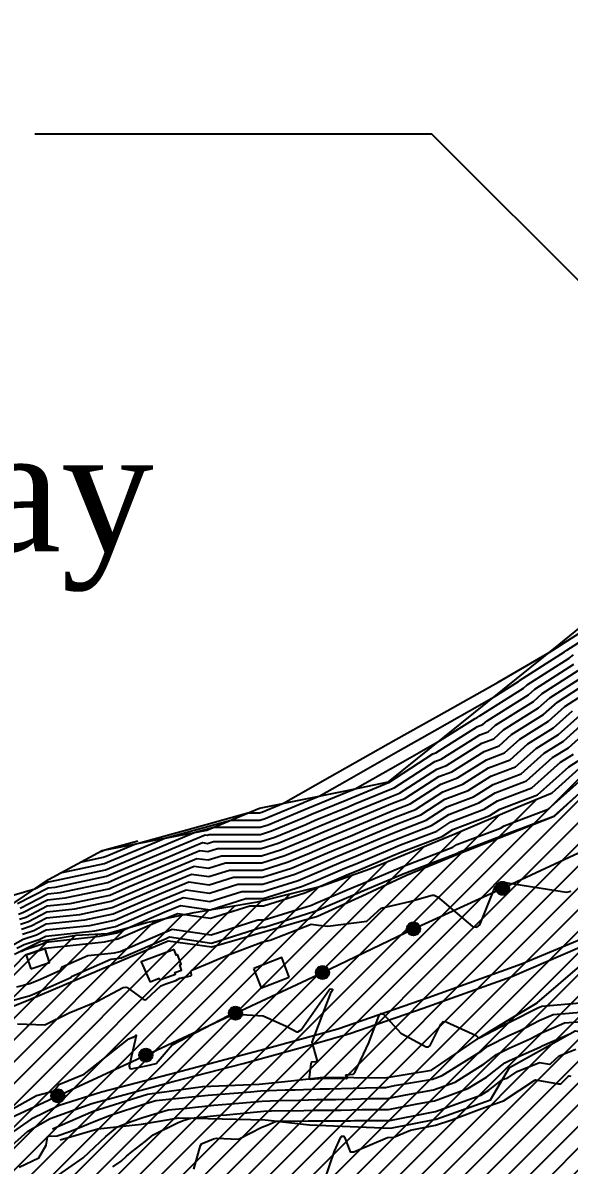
# Model space of a CAD drawing. Extents: x 13365 to 36625, y 86498 to 171760.
# Drawn here: x 16893 to 17115.6, y 88989.8 to 89455.2 of the extents above; entities that cross this region are included whole.
import ezdxf

# ---------------------------------------------------------------- set-up
doc = ezdxf.new("R2010")
doc.units = 0
doc.header["$LTSCALE"] = 5
doc.header["$MEASUREMENT"] = 0
doc.linetypes.add('A_CONTINUOUS_LINE', pattern=[0])
doc.layers.get('0').update_dxf_attribs({"linetype": 'A_CONTINUOUS_LINE'})
for name, color, linetype in [('CONTOUR', 255, 'Continuous'), ('EXISTING BUILDING', 21, 'A_CONTINUOUS_LINE'), ('EXISTING ROAD', 25, 'A_CONTINUOUS_LINE'), ('RELIEF', 255, 'A_CONTINUOUS_LINE'), ('Residential', 51, 'Continuous'), ('TELECOM', 94, 'A_CONTINUOUS_LINE'), ('text', 7, 'Continuous')]:
    doc.layers.add(name, color=color, linetype=linetype)

# ---------------------------------------------------------------- blocks, each defined once
blk = doc.blocks.new('S038')
at = {"color": 0}
for p, q in [((-0.5, 0), (0, 0.5)), ((-0.5, 0), (-0.48, 0.13)), ((-0.48, -0.13), (-0.5, 0)), ((0, -0.5), (-0.5, 0)), ((-0.5, 0), (0.5, 0)), ((-0.48, -0.13), (0.13, 0.48)), ((-0.48, 0.13), (-0.43, 0.25)), ((0.13, -0.48), (-0.48, 0.13)), ((-0.48, 0.13), (0.48, 0.13)), ((0.25, 0.43), (-0.43, -0.25)), ((-0.43, 0.25), (-0.35, 0.35)), ((0.43, 0.25), (-0.43, 0.25)), ((-0.43, 0.25), (0.25, -0.43)), ((-0.35, 0.35), (-0.25, 0.43)), ((-0.35, -0.35), (0.35, 0.35)), ((0.35, -0.35), (-0.35, 0.35)), ((-0.35, 0.35), (0.35, 0.35)), ((-0.35, -0.35), (-0.35, 0.35)), ((-0.25, 0.43), (-0.13, 0.48)), ((0.43, -0.25), (-0.25, 0.43)), ((-0.25, 0.43), (-0.25, -0.43)), ((-0.25, -0.43), (0.43, 0.25)), ((-0.13, 0.48), (0, 0.5)), ((-0.13, -0.48), (-0.13, 0.48)), ((-0.13, 0.48), (0.48, -0.13)), ((0.48, 0.13), (-0.13, -0.48)), ((0, 0.5), (0.13, 0.48)), ((0.5, 0), (0, 0.5)), ((0, 0.5), (0, -0.5)), ((0, -0.5), (0.5, 0)), ((0.13, 0.48), (0.25, 0.43)), ((0.13, 0.48), (0.13, -0.48)), ((0.25, 0.43), (0.35, 0.35)), ((0.25, -0.43), (0.25, 0.43)), ((0.35, 0.35), (0.43, 0.25)), ((0.35, 0.35), (0.35, -0.35)), ((0.43, 0.25), (0.48, 0.13)), ((0.48, 0.13), (0.5, 0)), ((0.5, 0), (0.48, -0.13)), ((-0.43, -0.25), (-0.48, -0.13)), ((0.48, -0.13), (-0.48, -0.13)), ((-0.35, -0.35), (-0.43, -0.25)), ((-0.43, -0.25), (0.43, -0.25)), ((-0.25, -0.43), (-0.35, -0.35)), ((0.35, -0.35), (-0.35, -0.35)), ((-0.13, -0.48), (-0.25, -0.43)), ((0, -0.5), (-0.13, -0.48)), ((0.13, -0.48), (0, -0.5)), ((0.25, -0.43), (0.13, -0.48)), ((0.35, -0.35), (0.25, -0.43)), ((0.43, -0.25), (0.35, -0.35)), ((0.48, -0.13), (0.43, -0.25))]:
    blk.add_line(p, q, dxfattribs=at)

msp = doc.modelspace()

# ---------------------------------------------------------------- hatches: boundary and pattern name
at = {"layer": 'Residential', "linetype": 'Continuous'}
h = msp.add_hatch(dxfattribs=at)
h.set_pattern_fill('ANSI31', color=256, scale=50, style=0)
h.paths.add_polyline_path([(16630.08, 88699.64), (16636.79, 88709.37), (16649.55, 88719.1), (16661.64, 88727.82), (16677.76, 88742.25), (16688.84, 88752.65), (16696.23, 88764.39), (16701.94, 88775.8), (16706.64, 88784.85), (16708.99, 88796.26), (16706.77, 88807.64), (16706.77, 88816.38), (16711.14, 88821.3), (16720.98, 88823.48), (16733.01, 88825.67), (16745.86, 88825.94), (16758.44, 88826.76), (16770.2, 88828.95), (16775.12, 88834.96), (16779.49, 88842.33), (16781.2, 88847.63), (16783.39, 88858.01), (16783.94, 88871.12), (16786.67, 88882.86), (16792.69, 88889.69), (16804.72, 88898.7), (16813.47, 88906.9), (16830.85, 88927.16), (16842.89, 88943.31), (16854.23, 88954.99), (16866.95, 88968.04), (16878.64, 88981.43), (16886.55, 88992.43), (16887.08, 88995.26), (16885.83, 88998.09), (16882.37, 89000.6), (16877.35, 88999.97), (16871.39, 88998.71), (16865.11, 89000.28), (16856.94, 89003.42), (16846.59, 89008.44), (16835.6, 89012.51), (16824.92, 89017.22), (16812.68, 89020.35), (16802.01, 89022.23), (16791.65, 89021.92), (16780.97, 89020.98), (16773.13, 89023.17), (16764.65, 89026.62), (16757.12, 89033.52), (16748.01, 89040.74), (16745.5, 89046.01), (16748.14, 89050.4), (16755.22, 89054.05), (16767.92, 89062.87), (16776.21, 89059.56), (16785.6, 89052.94), (16809.9, 89049.08), (16841.94, 89052.39), (16857.96, 89055.11), (16870.02, 89060.42), (16882.8, 89067.87), (16889.54, 89075.67), (16900.18, 89080.98), (16914.73, 89083.46), (16927.5, 89084.17), (16943.83, 89088.78), (16962.72, 89092.76), (16988.62, 89097.01), (17014.52, 89103.39), (17034.39, 89110.48), (17068.97, 89124.81), (17094.87, 89135.8), (17108.71, 89141.47), (17119.71, 89151.39), (17133.9, 89163.09), (17148.45, 89174.43), (17162.29, 89184), (17177.97, 89193.32), (17191.46, 89202.89), (17199.62, 89212.11), (17209.2, 89224.87), (17218.78, 89237.27), (17224.81, 89243.3), (17235.81, 89246.13), (17251.77, 89251.1), (17268.24, 89259.11), (17283.14, 89268.68), (17298.75, 89279.31), (17322.88, 89295.62), (17338.85, 89305.9), (17351.62, 89313.69), (17366.88, 89321.85), (17376.24, 89330.89), (17386.34, 89346.58), (17395.32, 89366.76), (17407.11, 89389.75), (17417.21, 89411.61), (17425.09, 89428.62), (17428.46, 89447.68), (17430.7, 89469.54), (17436.31, 89481.87), (17444.17, 89489.16), (17456.51, 89491.4), (17464.93, 89490.84), (17468.86, 89488.6), (17472.79, 89482.43), (17476.15, 89468.42), (17479.52, 89457.77), (17482.32, 89447.12), (17484.57, 89437.59), (17489.62, 89426.38), (17493.55, 89407.32), (17496.35, 89392.18), (17498.04, 89380.41), (17497.47, 89357.99), (17498.04, 89344.54), (17497.47, 89325.48), (17491.88, 89313.93), (17489.35, 89302.53), (17491.88, 89284.16), (17495.69, 89274.02), (17496.32, 89260.71), (17500.13, 89251.84), (17506.47, 89242.34), (17512.18, 89226.5), (17514.72, 89208.76), (17519.79, 89189.75), (17521.06, 89172.65), (17519.79, 89163.78), (17514.08, 89151.11), (17512.2, 89138.81), (17511.56, 89125.51), (17505.86, 89114.74), (17503.32, 89103.33), (17498.25, 89089.39), (17493.81, 89078.62), (17488.73, 89072.29), (17477.32, 89066.59), (17470.98, 89056.45), (17464, 89046.95), (17457.66, 89036.81), (17450.68, 89033.01), (17443.7, 89033.64), (17438.39, 89036.68), (17430.24, 89041.56), (17423.32, 89046.85), (17413.95, 89052.55), (17405.8, 89056.21), (17398.06, 89057.84), (17391.95, 89057.84), (17381.76, 89055.4), (17373.61, 89052.55), (17363.84, 89047.26), (17356.1, 89043.19), (17347.13, 89037.9), (17325.7, 89022.65), (17312.17, 89011.71), (17296.71, 89003.99), (17277.38, 88996.91), (17259.34, 88990.47), (17237.43, 88980.17), (17221.33, 88969.23), (17205.87, 88958.29), (17191.05, 88946.71), (17174.94, 88931.26), (17161.95, 88916.91), (17148.42, 88902.75), (17131.67, 88889.23), (17113.63, 88869.92), (17087.22, 88850.61), (17066.6, 88837.74), (17060.01, 88833.61), (17047.77, 88823.32), (17030.09, 88812.35), (17020.8, 88807.05), (17010.52, 88801.41), (17002.56, 88798.1), (16996.26, 88797.44), (16991.61, 88799.1), (16988.63, 88803.07), (16987.63, 88809.37), (16983.98, 88813.34), (16977.02, 88815), (16967.07, 88813.67), (16956.45, 88810.69), (16950.15, 88806.05), (16939.54, 88800.75), (16932.9, 88795.78), (16925.27, 88791.14), (16916.65, 88788.49), (16904.59, 88787.48), (16891.32, 88787.15), (16878.39, 88785.49), (16865.12, 88781.51), (16853.51, 88778.53), (16841.57, 88776.87), (16826.98, 88776.21), (16817.36, 88774.88), (16808.65, 88771.19), (16799.69, 88767.88), (16791.4, 88764.9), (16784.1, 88763.24), (16778.79, 88758.93), (16772.49, 88751.97), (16766.19, 88746.01), (16759.83, 88740.61), (16752.2, 88735.31), (16747.23, 88731.01), (16744.24, 88727.03), (16740.59, 88721.73), (16737.61, 88716.09), (16731.64, 88712.45), (16722.35, 88708.14), (16716.38, 88706.15), (16705.43, 88705.82), (16691.5, 88707.15), (16680.22, 88706.48), (16670.27, 88703.5), (16655.94, 88698.5), (16644.66, 88695.19), (16637.69, 88693.86), (16633.38, 88694.52), (16629.4, 88696.84)])

# ---------------------------------------------------------------- linework, layer by layer
at = {"layer": 'CONTOUR', "color": 252, "linetype": 'A_CONTINUOUS_LINE'}
for points in [[(16916.39, 89113.21), (16925.74, 89115.19), (16926.92, 89115.7), (16938.66, 89120.61), (16967.65, 89128.58), (16984.7, 89133.27), (16989.47, 89133.27), (16990.29, 89133.53), (16999.18, 89137.2), (17018.07, 89147.92), (17044.98, 89163.18), (17065.86, 89174.87), (17086.74, 89186.55), (17107.41, 89198.6), (17111.91, 89201.47), (17112.06, 89201.58), (17130.39, 89213.33)], [(16891.21, 89092.07), (16893, 89092.67), (16903, 89097.86), (16910.19, 89098.62), (16928.01, 89102.39), (16934.55, 89105.22), (16948.12, 89110.89), (16965.05, 89117.97), (16968.32, 89117.49), (16972.25, 89118.74), (16990.09, 89118.73), (16997.06, 89120.92), (17008.61, 89125.69), (17013.66, 89127.84), (17025.93, 89132.9), (17029.99, 89134.62), (17043.11, 89140.02), (17046.48, 89141.32), (17061.7, 89151.13), (17065.65, 89152.63), (17080.06, 89161.7), (17084.85, 89163.52), (17088.85, 89167.09), (17103.11, 89176.05), (17107.73, 89180.19), (17121.15, 89188.76)], [(16888.77, 89079.45), (16893.15, 89081.77), (16898.56, 89083.57), (16902.42, 89085.58), (16920.23, 89087.46), (16930.29, 89089.59), (16942.18, 89094.73), (16949.87, 89097.95), (16959.46, 89101.96), (16969.04, 89100.56), (16980.51, 89104.2), (16990.7, 89104.2), (17003.83, 89108.31), (17010.5, 89111.07), (17021.2, 89115.61), (17028.19, 89118.49), (17038.44, 89122.84), (17045.81, 89125.88), (17057.32, 89130.3), (17065.76, 89135.74), (17076.64, 89139.88), (17084.58, 89144.88), (17095.98, 89149.19), (17105.48, 89157.68), (17113.25, 89162.56), (17123.12, 89171.4)], [(16890.45, 89062.37), (16895.82, 89063.79), (16900.11, 89065.58), (16908.29, 89069.18), (16909.02, 89070.55), (16919.41, 89075.16), (16930.27, 89076.31), (16932.56, 89076.79), (16949.81, 89084.25), (16951.62, 89085.01), (16953.88, 89085.96), (16969.75, 89083.63), (16988.76, 89089.66), (16991.32, 89089.66), (17010.6, 89095.7), (17012.39, 89096.44), (17028.73, 89103.37), (17030.45, 89104.08), (17046.9, 89111.06), (17048.51, 89111.73), (17068.16, 89119.29), (17069.82, 89120.36), (17087.63, 89127.12), (17089.11, 89128.05), (17107.11, 89134.86), (17122.11, 89148.27)], [(16905.88, 88984.63), (16917.49, 88992.73), (16926.77, 89001.49), (16929.13, 89003.32), (16931.54, 89005.4), (16937.17, 89007.59), (16941.83, 89009.13), (16952.17, 89012.32), (16959.6, 89013.04), (16970.83, 89014.17), (16980.95, 89014.97), (16990.46, 89015.89), (16997.04, 89016.17), (17005.66, 89016.22), (17012.79, 89016.5), (17020.33, 89016.5), (17027.23, 89016.71), (17034.47, 89016.94), (17041.43, 89016.95), (17049.03, 89018.47), (17060.32, 89020.4), (17069.11, 89023.62), (17080.91, 89030.98), (17085.95, 89034.81), (17091.12, 89037.49), (17099.68, 89041.27), (17104, 89043.49), (17113.72, 89047.73), (17120.83, 89048.33)]]:
    msp.add_lwpolyline(points, dxfattribs=at)
at = {"layer": 'CONTOUR', "color": 33, "linetype": 'A_CONTINUOUS_LINE'}
for points in [[(16908.31, 89108.84), (16926.2, 89112.63), (16928.44, 89113.6), (16946.72, 89121.24), (16950.89, 89122.99), (16977.71, 89130.36), (16989.59, 89130.36), (16991.65, 89131), (17007.1, 89137.4), (17007.63, 89137.62), (17013.79, 89140.16), (17022.14, 89144.9), (17045.93, 89158.39), (17060.86, 89166.87), (17085.08, 89180.61), (17095, 89186.83), (17095.42, 89187.21), (17113.75, 89198.93), (17114.72, 89199.6), (17131.88, 89210.61)], [(16885.2, 89098.61), (16897.81, 89102.35), (16903.34, 89105.23), (16904.17, 89105.31), (16926.65, 89110.07), (16929.97, 89111.5), (16947.07, 89118.66), (16963.12, 89125.37), (16970.72, 89127.46), (16989.72, 89127.45), (16993, 89128.48), (17007.48, 89134.47), (17009.14, 89135.17), (17024.58, 89141.55), (17024.91, 89141.69), (17028.4, 89143.13), (17046.87, 89153.6), (17054.5, 89157.93), (17062.75, 89162.61), (17077.34, 89171.8), (17078.17, 89172.11), (17078.87, 89172.73), (17097.02, 89184.14), (17098.5, 89185.46), (17115.6, 89196.39), (17117.38, 89197.63)], [(16890.78, 89096.31), (16903.23, 89102.77), (16906.18, 89103.08), (16927.1, 89107.51), (16931.49, 89109.41), (16947.42, 89116.07), (16967.28, 89124.37), (16968.04, 89124.26), (16968.95, 89124.55), (16989.84, 89124.55), (16994.35, 89125.96), (17007.86, 89131.55), (17010.64, 89132.73), (17025.03, 89138.67), (17026.6, 89139.33), (17042.03, 89145.68), (17042.14, 89145.73), (17060.07, 89157.29), (17061.25, 89157.73), (17078.25, 89168.44), (17080.4, 89169.25), (17082.19, 89170.85), (17099.05, 89181.44), (17101.58, 89183.7), (17117.45, 89193.84)], [(16891.89, 89094.49), (16903.11, 89100.31), (16908.19, 89100.85), (16927.56, 89104.95), (16933.02, 89107.31), (16947.77, 89113.48), (16966.16, 89121.17), (16968.18, 89120.88), (16970.6, 89121.64), (16989.96, 89121.64), (16995.71, 89123.44), (17008.23, 89128.62), (17012.15, 89130.28), (17025.48, 89135.78), (17028.29, 89136.98), (17042.57, 89142.85), (17044.31, 89143.52), (17060.88, 89154.21), (17063.45, 89155.18), (17079.15, 89165.07), (17082.63, 89166.38), (17085.52, 89168.97), (17101.08, 89178.74), (17104.66, 89181.94), (17119.3, 89191.3)], [(16891.6, 89090.01), (16894.11, 89090.85), (16902.88, 89095.4), (16912.2, 89096.39), (16928.47, 89099.83), (16936.07, 89103.12), (16948.47, 89108.3), (16963.93, 89114.77), (16968.47, 89114.1), (16973.91, 89115.83), (16990.21, 89115.82), (16998.41, 89118.39), (17008.99, 89122.77), (17015.17, 89125.39), (17026.38, 89130.02), (17031.68, 89132.27), (17043.65, 89137.2), (17048.65, 89139.12), (17062.51, 89148.05), (17067.84, 89150.08), (17080.96, 89158.34), (17087.08, 89160.65), (17092.17, 89165.21), (17105.14, 89173.35), (17110.81, 89178.43), (17123, 89186.22)], [(16891.99, 89087.95), (16895.22, 89089.03), (16902.76, 89092.94), (16914.21, 89094.16), (16928.92, 89097.27), (16937.6, 89101.02), (16948.82, 89105.72), (16962.81, 89111.57), (16968.61, 89110.72), (16975.56, 89112.92), (16990.33, 89112.92), (16999.77, 89115.87), (17009.37, 89119.84), (17016.67, 89122.94), (17026.84, 89127.14), (17033.37, 89129.91), (17044.19, 89134.37), (17050.81, 89136.91), (17063.32, 89144.98), (17070.04, 89147.53), (17081.87, 89154.97), (17089.3, 89157.79), (17095.5, 89163.33), (17107.17, 89170.65), (17113.89, 89176.67), (17124.85, 89183.67)], [(16892.37, 89085.89), (16896.33, 89087.21), (16902.65, 89090.49), (16916.22, 89091.93), (16929.38, 89094.71), (16939.13, 89098.93), (16949.17, 89103.13), (16961.7, 89108.37), (16968.75, 89107.33), (16977.21, 89110.01), (16990.46, 89110.01), (17001.12, 89113.35), (17009.75, 89116.92), (17018.18, 89120.5), (17027.29, 89124.26), (17035.06, 89127.55), (17044.73, 89131.54), (17052.98, 89134.71), (17064.13, 89141.9), (17072.24, 89144.98), (17082.77, 89151.61), (17091.53, 89154.92), (17098.83, 89161.44), (17109.19, 89167.96), (17116.97, 89174.91)], [(16892.76, 89083.83), (16897.44, 89085.39), (16902.53, 89088.03), (16918.23, 89089.69), (16929.83, 89092.15), (16940.65, 89096.83), (16949.52, 89100.54), (16960.58, 89105.16), (16968.89, 89103.95), (16978.86, 89107.11), (16990.58, 89107.1), (17002.48, 89110.83), (17010.12, 89113.99), (17019.69, 89118.05), (17027.74, 89121.37), (17036.75, 89125.2), (17045.27, 89128.71), (17055.15, 89132.51), (17064.94, 89138.82), (17074.44, 89142.43), (17083.68, 89148.24), (17093.75, 89152.06), (17102.15, 89159.56), (17111.22, 89165.26), (17120.04, 89173.16)], [(16890.55, 89078.13), (16893.53, 89079.7), (16899.67, 89081.75), (16902.3, 89083.12), (16922.24, 89085.23), (16930.74, 89087.03), (16943.7, 89092.64), (16950.22, 89095.36), (16958.35, 89098.76), (16969.18, 89097.18), (16982.16, 89101.29), (16990.82, 89101.29), (17005.18, 89105.79), (17010.88, 89108.14), (17022.7, 89113.16), (17028.64, 89115.61), (17040.13, 89120.49), (17046.35, 89123.05), (17059.49, 89128.1), (17066.57, 89132.67), (17078.84, 89137.33), (17085.49, 89141.51), (17098.21, 89146.33), (17108.81, 89155.8), (17115.28, 89159.86), (17126.2, 89169.64)], [(16880.68, 89061.85), (16894.1, 89075.47), (16894.31, 89075.58), (16901.89, 89078.11), (16902.07, 89078.21), (16926.26, 89080.77), (16931.65, 89081.91), (16946.76, 89088.45), (16950.92, 89090.19), (16956.11, 89092.36), (16969.46, 89090.4), (16985.46, 89095.48), (16991.07, 89095.48), (17007.89, 89100.74), (17011.64, 89102.29), (17025.72, 89108.27), (17029.54, 89109.85), (17043.52, 89115.78), (17047.43, 89117.39), (17063.82, 89123.69), (17068.19, 89126.51), (17083.23, 89132.22), (17087.3, 89134.78), (17102.66, 89140.6), (17115.46, 89152.04), (17119.34, 89154.47)], [(16892.32, 89076.8), (16893.92, 89077.64), (16900.78, 89079.93), (16902.19, 89080.66), (16924.25, 89083), (16931.2, 89084.47), (16945.23, 89090.54), (16950.57, 89092.77), (16957.23, 89095.56), (16969.32, 89093.79), (16983.81, 89098.38), (16990.95, 89098.38), (17006.54, 89103.26), (17011.26, 89105.22), (17024.21, 89110.71), (17029.09, 89112.73), (17041.83, 89118.13), (17046.89, 89120.22), (17061.65, 89125.9), (17067.38, 89129.59), (17081.03, 89134.77), (17086.39, 89138.15), (17100.43, 89143.46), (17112.13, 89153.92), (17117.31, 89157.17)], [(16885.55, 89056.09), (16895.48, 89058.72), (16896.56, 89059.17), (16912.57, 89066.22), (16912.78, 89066.61), (16928.79, 89073.71), (16932.28, 89074.08), (16933.01, 89074.23), (16951.33, 89082.16), (16951.97, 89082.42), (16952.76, 89082.75), (16969.89, 89080.25), (16990.41, 89086.75), (16991.44, 89086.75), (17011.95, 89093.18), (17012.77, 89093.52), (17030.24, 89100.93), (17030.9, 89101.2), (17048.59, 89108.71), (17049.05, 89108.9), (17070.33, 89117.08), (17070.63, 89117.28), (17089.83, 89124.57), (17090.01, 89124.69), (17109.33, 89132), (17122.48, 89143.75)], [(16924.46, 89117.57), (16925.29, 89117.75), (16925.39, 89117.79), (16926.42, 89118.23), (16939.76, 89121.89)], [(16890.77, 89047.34), (16901.98, 89046.91), (16911.87, 89051.81), (16923.05, 89056.38), (16933.9, 89062.11), (16934.87, 89062.31), (16935.53, 89062.09), (16942, 89057.36), (16942.69, 89057.18), (16943.29, 89057.42), (16949.17, 89062.8), (16951.17, 89063.57), (16955.3, 89064.99), (16956.89, 89065.97), (16961.36, 89066.92), (16961.67, 89067.14), (16961.69, 89067.26), (16961.41, 89068.63), (16961.43, 89068.75), (16961.89, 89069.18), (16969.04, 89072.14), (16976.3, 89075.37), (16990.3, 89080.66), (16993.72, 89081.49), (17010.4, 89087.99), (17013.4, 89087.5), (17017.21, 89087.14), (17033.2, 89089.12), (17038.98, 89094.42), (17050.65, 89097.23), (17059.79, 89099.77), (17060.54, 89099.79), (17062.01, 89099.13), (17076.23, 89087.06), (17077.93, 89086.71), (17079.14, 89087.7), (17085.39, 89103.16), (17086.26, 89104.3), (17086.42, 89104.39), (17088.66, 89105.03), (17114.5, 89100.96), (17116.43, 89101.44)], [(16887.17, 89011.73), (16898.51, 89018.1), (16905.7, 89020), (16907.67, 89022.68), (16917.93, 89026.86), (16936.19, 89041.24), (16937.74, 89041.87), (16937.96, 89041.99), (16937.98, 89041.99), (16937.99, 89041.99), (16938.12, 89041.89), (16938.13, 89041.89), (16938.22, 89041.93), (16939, 89042.74), (16939.12, 89042.75), (16939.2, 89042.58), (16938.7, 89040.65), (16936.25, 89030.05), (16936.53, 89029.14), (16937.05, 89028.97), (16943.27, 89030.23), (16947.3, 89031.13), (16953.8, 89038.79), (16976.76, 89050.76), (16978.88, 89050.99), (16978.9, 89050.97), (16979.11, 89050.66), (16979.14, 89050.65), (16979.2, 89050.67), (16979.67, 89051.21), (16979.91, 89051.29), (16990.92, 89050.59), (17000.26, 89046.43), (17004.59, 89044.1), (17004.99, 89044.06), (17006.36, 89044.96), (17017.81, 89061.24), (17018.12, 89061.53), (17018.15, 89061.54), (17018.23, 89061.55), (17019.12, 89061.41), (17019.19, 89061.36), (17019.19, 89061.27), (17018.69, 89060.35), (17018.53, 89060.26), (17010.75, 89039.91), (17012.76, 89032.64), (17012.65, 89032.01), (17012.51, 89031.92), (17010.74, 89031.73), (17010.61, 89031.66), (17010.39, 89031.2), (17009.63, 89025.48), (17009.79, 89024.97), (17010.19, 89024.81), (17015.26, 89025.19), (17015.58, 89025.19), (17024.71, 89025.02), (17025.4, 89025.5), (17025.38, 89025.6), (17024.59, 89026.32), (17024.57, 89026.42), (17024.78, 89026.59), (17027.55, 89026.87), (17027.77, 89026.96), (17028.44, 89027.77), (17034.01, 89039.65), (17038.21, 89050.87), (17039.03, 89051.53), (17039.9, 89051.26), (17046.96, 89043.57), (17057.29, 89038.01), (17058.27, 89037.94), (17058.9, 89038.46), (17063.34, 89047.22), (17064.22, 89048.29), (17064.32, 89048.34), (17065.5, 89048.21), (17077.71, 89042.63), (17078.53, 89041.73), (17078.53, 89041.68), (17078.27, 89041.23), (17078.29, 89041.18), (17078.36, 89041.17), (17078.99, 89041.62), (17079.01, 89041.63), (17090.81, 89047.74), (17091.6, 89048.09), (17102.81, 89053.84), (17104.42, 89054.55), (17126.54, 89056.42)], [(16891.44, 88988.92), (16899.47, 88992.73), (16902.47, 88997.84), (16903.04, 89001.19), (16903.18, 89001.43), (16903.45, 89001.55), (16906.99, 89001.77), (16912.06, 89003.48), (16922.69, 89007.82), (16928.24, 89009.98), (16943.04, 89014.88), (16947.11, 89016.14), (16963.2, 89017.7), (16968.42, 89018.22), (16985.94, 89019.62), (16989.77, 89019.98), (16999.86, 89020.42), (17003.89, 89020.44), (17014.03, 89020.85), (17017.96, 89020.85), (17027.57, 89021.14), (17037.66, 89021.46), (17040.9, 89021.46), (17044.43, 89022.17), (17059.89, 89024.81), (17063.86, 89026.26), (17079.95, 89036.3), (17082.48, 89038.22), (17090.97, 89042.62), (17095.64, 89044.68), (17103.4, 89048.67), (17109.07, 89051.14), (17123.68, 89052.38)], [(16929.59, 88989.05), (16932.99, 88991.32), (16935.26, 88993.47), (16937.57, 88995.26), (16942.86, 88999.39), (16946.02, 89002.12), (16956.05, 89007.06), (16958.27, 89007.98), (16961.41, 89008.93), (16973.24, 89010.11), (16975.97, 89010.33), (16991.15, 89011.79), (16994.23, 89011.93), (17007.42, 89011.99), (17011.56, 89012.16), (17022.71, 89012.16), (17026.88, 89012.29), (17031.27, 89012.42), (17041.96, 89012.43), (17053.63, 89014.78), (17060.74, 89015.99), (17074.36, 89020.98), (17081.87, 89025.67), (17089.42, 89031.4), (17091.28, 89032.37), (17103.72, 89037.86), (17104.59, 89038.31), (17115.82, 89043.22)], [(16962.71, 88988.16), (16965.37, 88997.71), (16965.76, 88998.4), (16966.08, 88998.63), (16970.67, 89000.43), (16971.91, 89000.8), (16980.9, 89000.35), (16990.36, 89005.21), (16992.55, 89006.05), (16996.15, 89007.7), (17009.18, 89007.77), (17010.32, 89007.82), (17025.09, 89007.81), (17026.54, 89007.86), (17028.07, 89007.9), (17042.5, 89007.92), (17058.23, 89011.08), (17061.17, 89011.58), (17079.61, 89018.34), (17082.83, 89020.35), (17088.48, 89024.65), (17090.59, 89025.36), (17094.48, 89027.92), (17103.53, 89031.64), (17107.53, 89030.95), (17107.85, 89030.97), (17108.18, 89031.16), (17111.58, 89034.34), (17118.31, 89037.01)], [(17015.96, 88983.47), (17019.99, 88995.48), (17022.49, 89001.14), (17022.82, 89001.52), (17022.88, 89001.54), (17023.66, 89001.57), (17023.73, 89001.55), (17024.07, 89001.15), (17026.16, 88995.54), (17026.54, 88995.16), (17027.79, 88995.15), (17041.54, 89001.04), (17044.13, 89001.22), (17050.95, 89004.02), (17061.19, 89006.1), (17067.42, 89008.1), (17081.16, 89013.26), (17085.31, 89014.76), (17088.81, 89015.95), (17101.59, 89024.33), (17101.91, 89024.46), (17111.27, 89022.85), (17112.02, 89022.9), (17112.33, 89023.07), (17115.24, 89025.94), (17115.57, 89026.1), (17116.31, 89026.03)]]:
    msp.add_lwpolyline(points, dxfattribs=at)
at = {"layer": 'EXISTING BUILDING', "linetype": 'A_CONTINUOUS_LINE'}
for q in [(16987.14, 89069.94), (17001.56, 89066.36)]:
    msp.add_line((16990.25, 89061.96), q, dxfattribs=at)
for points in [[(16902.05, 89077.84), (16894.37, 89075.27), (16896.21, 89069.74)], [(16896.21, 89069.74), (16903.82, 89072.28), (16902.05, 89077.84)], [(16954.58, 89077.61), (16941.13, 89072.65), (16944.83, 89064.33)], [(16948.73, 89065.24), (16955.11, 89067.62), (16954.9, 89068.21), (16957.63, 89069.18), (16956.9, 89071.39), (16957.47, 89071.67), (16956.02, 89075.57)], [(16956.02, 89075.57), (16955.42, 89075.35), (16954.58, 89077.61)], [(17001.56, 89066.36), (16998.45, 89074.34), (16987.14, 89069.94)], [(16948.73, 89065.24), (16948.51, 89065.83), (16944.83, 89064.33)]]:
    msp.add_lwpolyline(points, dxfattribs=at)
at = {"layer": 'EXISTING ROAD', "linetype": 'A_CONTINUOUS_LINE'}
for points in [[(16884.67, 88994.4), (16894.99, 89003.6), (16904.06, 89008.78), (16921.05, 89014.94), (16954.21, 89023.78), (16982.77, 89031.23), (17005.99, 89037.55), (17026.25, 89043.35), (17056.16, 89053.7), (17092.2, 89066.57), (17126.94, 89081.53), (17166.75, 89095.3), (17206.8, 89110.16), (17240.08, 89122), (17263.52, 89131.8), (17287.41, 89143.58), (17314.02, 89158.29)], [(17245.93, 89127.69), (17212.41, 89115.37), (17171.68, 89100.79), (17133.69, 89087.29), (17096.17, 89071.69), (17058.18, 89057.93), (17021.38, 89045.2), (16991.73, 89036.96), (16952.79, 89026.69), (16924.96, 89019.55), (16907.73, 89014.04), (16896.31, 89008.45), (16886.01, 89001.27), (16878.69, 88993.69)]]:
    msp.add_lwpolyline(points, dxfattribs=at)
at = {"layer": 'RELIEF'}
for points in [[(17041.99, 89145.88), (17059.38, 89159.9), (17076.78, 89173.91), (17094.17, 89187.93), (17111.56, 89201.95), (17128.96, 89215.96), (17145.51, 89224.6), (17162.06, 89233.24)], [(17198.12, 89204.8), (17185.9, 89195.33), (17166, 89180.47), (17153.66, 89170.74), (17141.32, 89161.01), (17125.39, 89146.42), (17109.47, 89131.83), (17090.14, 89124.21), (17070.81, 89116.59), (17049.27, 89107.76), (17031.18, 89099.41), (17013.09, 89091.06), (16991.52, 89084.8), (16969.96, 89078.54), (16952.16, 89081.02), (16933.23, 89073.02), (16914.3, 89065.02), (16895.37, 89057.02), (16882.06, 89051.64)], [(16877.12, 89088.15), (16890.26, 89097.17), (16903.39, 89106.19), (16925.24, 89118), (16946.6, 89122.15), (16967.95, 89126.31), (16989.39, 89135.22), (17006.92, 89138.77), (17024.46, 89142.33), (17041.99, 89145.88)], [(16905.01, 89004.57), (16921.64, 89011.75), (16943.82, 89018.62), (16966.32, 89021.74), (16989.3, 89022.75), (17002.34, 89024.16), (17015.37, 89025.58), (17027.9, 89025.48), (17040.44, 89025.38), (17059.54, 89028.43), (17078.99, 89041.65), (17090.78, 89048.78), (17102.57, 89055.9), (17120.97, 89071.7), (17128.81, 89059.64), (17145.65, 89054.58), (17157.97, 89054.59), (17165.87, 89061.18), (17176.43, 89054.37), (17189.02, 89060.91), (17209.61, 89066.22), (17230.2, 89071.53)], [(16908.16, 89000.11), (16923.58, 89004.5), (16941.27, 89006.49), (16956.51, 89009.05), (16974.13, 89008.62), (16991.76, 89008.2), (17009.85, 89006.17), (17026.36, 89005.48), (17042.86, 89004.8), (17061.47, 89008.48), (17083.55, 89016.36), (17091.36, 89029.49), (17104.74, 89037), (17118.12, 89044.51), (17135.55, 89041.53), (17154.74, 89033.65), (17162.71, 89030.37)]]:
    msp.add_lwpolyline(points, dxfattribs=at)
at = {"layer": 'Residential', "linetype": 'Continuous'}
msp.add_lwpolyline([(16889.54, 89075.67), (16900.18, 89080.98), (16914.73, 89083.46), (16927.5, 89084.17), (16943.83, 89088.78), (16962.72, 89092.76), (16988.62, 89097.01), (17014.52, 89103.39), (17034.39, 89110.48), (17068.97, 89124.81), (17094.87, 89135.8), (17108.71, 89141.47), (17119.71, 89151.39)], dxfattribs=at)
at = {"layer": 'TELECOM', "linetype": 'A_CONTINUOUS_LINE'}
msp.add_lwpolyline([(16798.08, 88967.39), (16834.22, 88984.13), (16907.22, 89018.06), (16943.06, 89034.57), (16979.6, 89051.67), (17015.09, 89068.26), (17052.12, 89086.01), (17088.47, 89102.55), (17125.2, 89119.79), (17161.46, 89136.67), (17197.42, 89153.52), (17233.72, 89170.78), (17269.82, 89187.83), (17307.64, 89205.18), (17342.8, 89221.73), (17378.95, 89238.16), (17418.64, 89257.81)], dxfattribs=at)
at = {"layer": 'text', "linetype": 'Continuous'}
for p, q in [((17059.64, 89409.85), (16897.9, 89409.85)), ((17302.14, 89167.35), (17059.64, 89409.85))]:
    msp.add_line(p, q, dxfattribs=at)

# ---------------------------------------------------------------- block references
at = {"layer": 'TELECOM', "xscale": 5.4, "yscale": 5.4, "zscale": 5.4, "rotation": 270}
for p in [(17088.47, 89102.55), (17088.47, 89102.55), (17052.12, 89086.01), (17052.12, 89086.01), (17015.09, 89068.26), (17015.09, 89068.26), (16979.6, 89051.67), (16979.6, 89051.67), (16943.06, 89034.57), (16943.06, 89034.57), (16907.22, 89018.06), (16907.22, 89018.06)]:
    msp.add_blockref('S038', p, dxfattribs=at)

# ---------------------------------------------------------------- texts
at = {"layer": 'text', "linetype": 'Continuous', "insert": (16610.79, 89289.84), "char_height": 50, "width": 546.8247, "attachment_point": 1}
msp.add_mtext('{\\fTimes New Roman|b0|i0|c0|p18;Nashephay}', dxfattribs=at)

doc.saveas('drawing.dxf')
